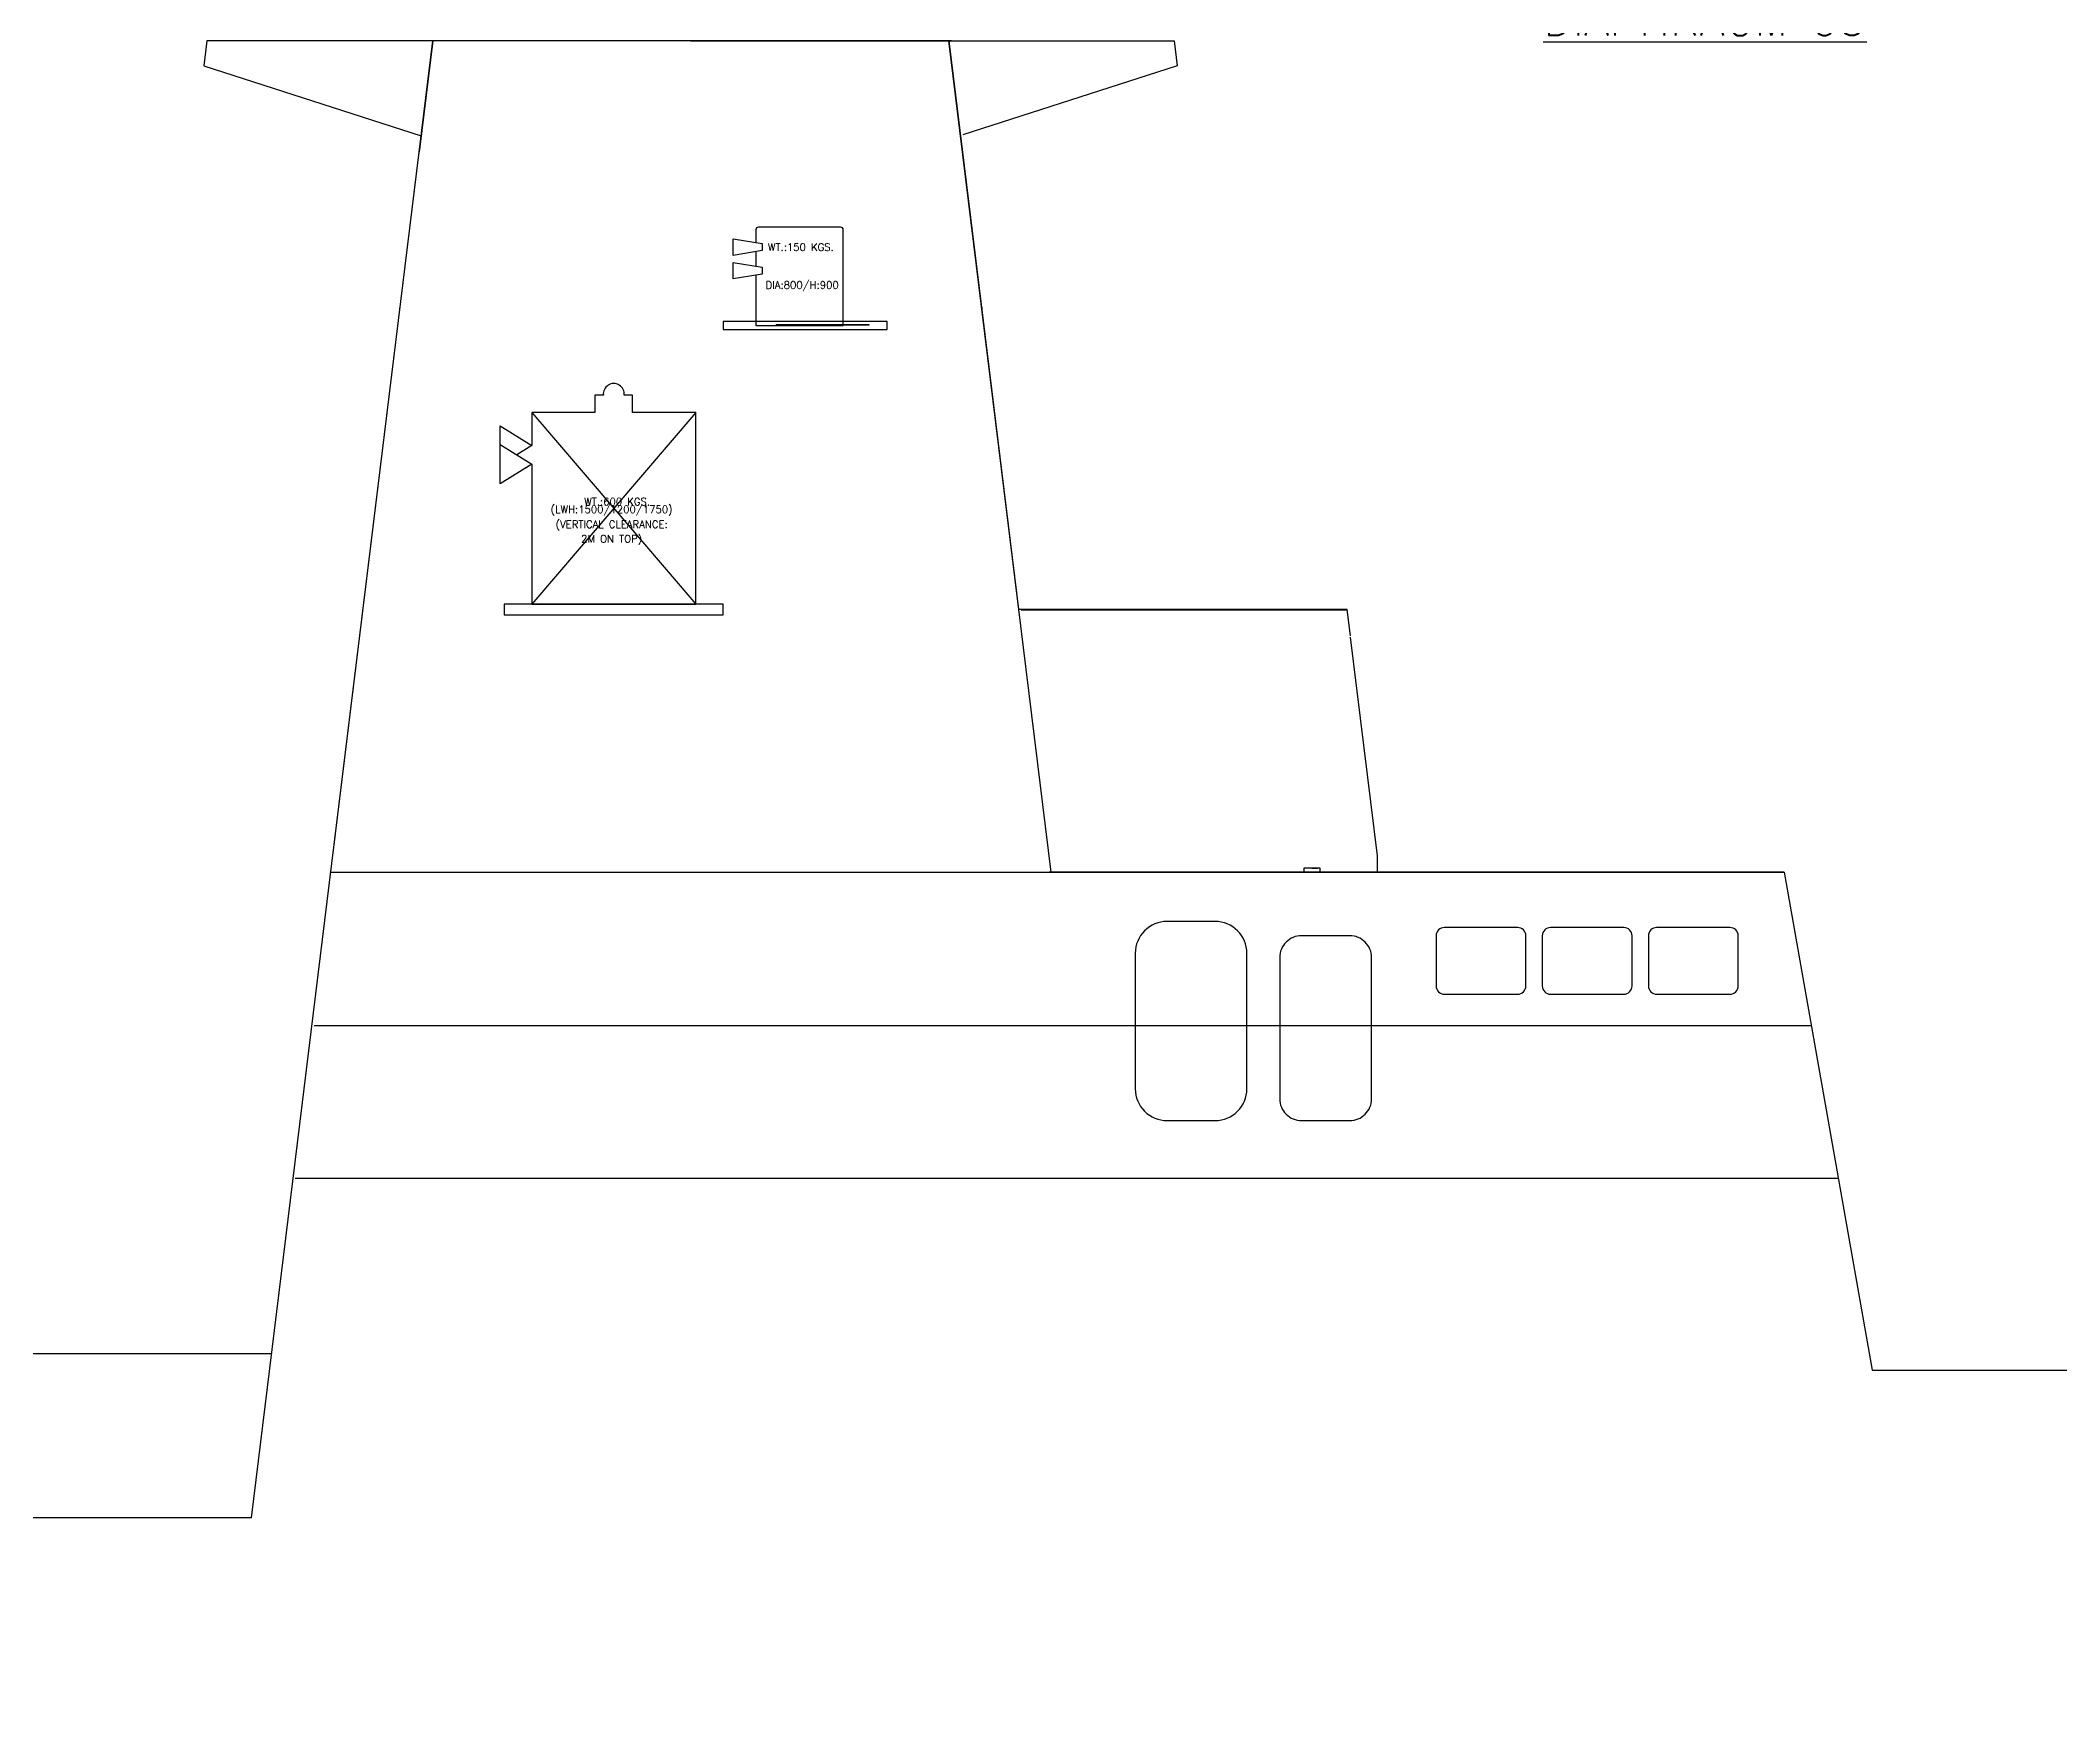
# Model space of a CAD drawing. Header units: inches. Extents: x -439515 to 171412, y -8673 to 415183.
# Drawn here: x 94101 to 110939, y 334233 to 348105 of the extents above; entities that cross this region are included whole.
import ezdxf
from ezdxf.enums import TextEntityAlignment as Align

# ---------------------------------------------------------------- set-up
doc = ezdxf.new("R2010")
doc.units = ezdxf.units.IN
doc.header["$LTSCALE"] = 700
doc.header["$MEASUREMENT"] = 0
for name, pattern in [('DASHED', [0.75, 0.5, -0.25]), ('Dashed_dotted', [34, 24, -5, 0, -5]), ('DOTDASH1', [1600, 1000, -250, 100, -250])]:
    doc.linetypes.add(name, pattern=pattern)
for name, color, linetype in [('-1102', 7, 'Continuous'), ('01', 7, 'Continuous'), ('6001', 7, 'Continuous'), ('8001', 7, 'Continuous'), ('ASTER COMPLEX', 7, 'Continuous'), ('MANHOLES', 160, 'Continuous'), ('PLAT1', 3, 'Continuous'), ('STIF3', 3, 'Continuous'), ('WEAPON TEXT', 7, 'Continuous')]:
    doc.layers.add(name, color=color, linetype=linetype)
doc.styles.add('ROMANS', font='romans')

# ---------------------------------------------------------------- blocks, each defined once
blk = doc.blocks.new('yuio')
at = {"layer": 'ASTER COMPLEX', "color": 3, "linetype": 'Continuous'}
for p, q in [((316294, 68538), (317794, 66788)), ((317794, 68538), (316294, 66788))]:
    blk.add_line(p, q, dxfattribs=at)
blk.add_lwpolyline([(316294, 68067), (316294, 66788), (317794, 66788), (317794, 68538), (317216, 68538), (317216, 68698), (317139, 68698, 1.113515), (316949, 68698), (316871, 68698), (316871, 68538), (316294, 68538), (316294, 68237)], format="xyb", dxfattribs=at)
for points in [[(316006, 67886), (316006, 68418), (316294, 68237), (316158, 68152)], [(316006, 68247), (316294, 68067), (316006, 67886)]]:
    blk.add_lwpolyline(points, dxfattribs=at)
blk = doc.blocks.new('gfghj')
at = {"layer": 'ASTER COMPLEX', "color": 6, "linetype": 'Continuous'}
blk.add_lwpolyline([(317335, 72134), (317335, 71674), (318135, 71674), (318135, 72549, 0.414214), (318110, 72574), (317360, 72574, 0.414214), (317335, 72549), (317335, 72434)], format="xyb", dxfattribs=at)
for points in [[(317129, 72316), (317129, 72468), (317393, 72425), (317393, 72359)], [(317129, 72100), (317129, 72251), (317393, 72208), (317393, 72143)]]:
    blk.add_lwpolyline(points, close=True, dxfattribs=at)
at = {"layer": 'ASTER COMPLEX', "color": 3, "linetype": 'Continuous'}
blk.add_lwpolyline([(317335, 72350), (317335, 72218)], dxfattribs=at)

msp = doc.modelspace()

# ---------------------------------------------------------------- linework, layer by layer
at = {"layer": '-1102', "color": 7, "linetype": 'Dashed_dotted', "lineweight": 25}
for p, q in [((101011.8, 345728.7), (100237.2, 345728.7)), ((108642.6, 341166.8), (102513.1, 341166.8))]:
    msp.add_line(p, q, dxfattribs=at)
at = {"layer": '-1102', "color": 7, "lineweight": 25}
msp.add_line((102513.1, 341166.8), (108642.6, 341166.8), dxfattribs=at)
at = {"color": 7}
for p, q in [((97363.8, 348100.5), (95489.1, 348100.5)), ((92938.9, 337153.9), (96030.9, 337153.9)), ((92938.9, 337153.9), (96030.9, 337153.9))]:
    msp.add_line(p, q, dxfattribs=at)
for p, q in [((95862.6, 335783.3), (97375, 348100.5)), ((99522.1, 348100.5), (102897.9, 348100.5))]:
    msp.add_line(p, q)
at = {"linetype": 'Continuous'}
msp.add_line((102279.8, 343356.1), (105000.1, 343356.1), dxfattribs=at)
at = {"color": 3}
for q in [(104658.9, 341200.6), (104750.1, 341200.6)]:
    msp.add_line((104704.5, 341200.6), q, dxfattribs=at)
at = {"color": 4}
msp.add_line((96383.8, 339887.6), (108868.2, 339887.6), dxfattribs=at)
at = {"color": 7, "linetype": 'DOTDASH1'}
msp.add_line((109093.1, 338611.7), (96226.7, 338611.7), dxfattribs=at)
at = {"color": 0}
msp.add_line((95862.6, 335783.3), (84474.7, 335783.3), dxfattribs=at)
at = {"color": 7}
for points in [[(95489.1, 348100.5), (95463.7, 347893.6), (97277.6, 347307.6)], [(101680.4, 348100.5), (103555.1, 348100.5)], [(103555.1, 348100.5), (103580.5, 347893.6), (101793.5, 347316.3)]]:
    msp.add_lwpolyline(points, dxfattribs=at)
at = {"color": 7, "linetype": 'Continuous'}
for points in [[(99794.7, 345691.9), (101163.3, 345691.9), (101163.3, 345760.3), (99794.7, 345760.3)], [(97969.9, 343312.3), (99794.7, 343312.3), (99794.7, 343403.5), (97969.9, 343403.5)], [(97969.9, 343312.3), (99794.7, 343312.3), (99794.7, 343403.5), (97969.9, 343403.5)]]:
    msp.add_lwpolyline(points, close=True, dxfattribs=at)
msp.add_lwpolyline([(96518.8, 341166.8), (108642.6, 341166.8), (109374.7, 337015.1), (117415, 337015.1), (117586.1, 336376.4), (117964, 334232.8)])
at = {"color": 3}
msp.add_lwpolyline([(104636.1, 341166.4), (104772.9, 341166.4), (104772.9, 341200.6), (104636.1, 341200.6)], close=True, dxfattribs=at)
for points in [[(103231, 339359.9, 0.4142136), (103495.6, 339095.3), (103897, 339095.3, 0.4142136), (104161.6, 339359.9), (104161.6, 340491.3, 0.4142136), (103897, 340755.9), (103495.6, 340755.9, 0.4142136), (103231, 340491.3)], [(104435.3, 339277.8, 0.4142136), (104617.8, 339095.3), (105019.3, 339095.3, 0.4142136), (105201.7, 339277.8), (105201.7, 340454.8, 0.4142136), (105019.3, 340637.3), (104617.8, 340637.3, 0.4142136), (104435.3, 340454.8)], [(105808.5, 340705.7, 0.4142136), (105740, 340637.3), (105740, 340217.6, 0.4142136), (105808.5, 340149.1), (106419.8, 340149.1, 0.4142136), (106488.2, 340217.6), (106488.2, 340637.3, 0.4142136), (106419.8, 340705.7)], [(106693.5, 340705.7, 0.4142136), (106625, 340637.3), (106625, 340217.6, 0.4142136), (106693.5, 340149.1), (107304.8, 340149.1, 0.4142136), (107373.2, 340217.6), (107373.2, 340637.3, 0.4142136), (107304.8, 340705.7)], [(107578.5, 340705.7, 0.4142136), (107510.1, 340637.3), (107510.1, 340217.6, 0.4142136), (107578.5, 340149.1), (108189.8, 340149.1, 0.4142136), (108258.2, 340217.6), (108258.2, 340637.3, 0.4142136), (108189.8, 340705.7)]]:
    msp.add_lwpolyline(points, format="xyb", close=True)
at = {"layer": '01', "color": 4, "linetype": 'ByBlock'}
msp.add_line((95862.6, 335783.3), (95862.6, 335783.3), dxfattribs=at)
at = {"layer": '6001', "color": 7, "lineweight": 0}
for p, q in [((101218.3, 348100.9), (97824.8, 348100.9)), ((96515.7, 341121.2), (96519, 341148.1)), ((102380.8, 341166.8), (96654.4, 341166.8)), ((102513.1, 341166.8), (102403.6, 341166.8))]:
    msp.add_line(p, q, dxfattribs=at)
at = {"layer": '8001', "color": 7, "linetype": 'DASHED', "lineweight": 25}
msp.add_line((96539.4, 341166.8), (96771.5, 341166.8), dxfattribs=at)
at = {"layer": 'MANHOLES', "color": 7}
msp.add_line((101680.4, 348100.5), (97363.8, 348100.5), dxfattribs=at)
at = {"layer": 'PLAT1', "color": 7}
for p, q in [((97261.9, 347194.3), (97373.1, 348100.3)), ((101697.5, 348100.9), (97353.6, 348100.9)), ((97592.1, 348100.9), (97373.2, 348100.9)), ((100984.4, 348100.9), (100209.8, 348100.9)), ((101789.9, 347194.9), (101678.7, 348100.9)), ((101789.9, 347194.9), (101678.7, 348100.9)), ((101790, 347194.9), (101678.7, 348100.9)), ((102260.5, 343361.1), (101789.9, 347194.9)), ((97255.4, 347149.1), (96540.6, 341328.1)), ((101791, 347149.1), (102525.6, 341166.8)), ((97094.1, 345872.6), (97098.6, 345872.1)), ((97094.1, 345872.6), (97098.6, 345872.1)), ((101952.2, 345872.9), (101956.7, 345873.5)), ((101952.2, 345872.9), (101956.7, 345873.5)), ((97081, 345728.7), (97081, 345733.3)), ((100237.2, 345728.7), (100237.2, 345733.3)), ((101011.8, 345733.3), (100237.2, 345733.3)), ((101011.8, 345728.7), (100237.2, 345728.7)), ((100847.7, 345728.7), (100847.7, 345733.3)), ((100847.7, 345728.7), (100847.7, 345733.3)), ((101011.8, 345728.7), (101011.8, 345733.3)), ((101969.9, 345728.7), (101969.9, 345733.3)), ((96929.5, 344532.6), (96934, 344532.1)), ((96929.5, 344532.6), (96934, 344532.1)), ((102225.7, 343644.9), (102230.2, 343645.4)), ((102225.7, 343644.9), (102230.2, 343645.4)), ((96792.4, 343356.6), (96792.4, 343361.1)), ((104998.4, 343356.6), (102265.7, 343356.6)), ((103086.8, 343356.6), (103086.8, 343361.1)), ((103086.8, 343356.6), (103086.8, 343361.1)), ((104209.1, 343356.6), (104209.1, 343361.1)), ((104209.1, 343356.6), (104209.1, 343361.1)), ((105025.1, 343137.6), (104998.2, 343356.6)), ((96655.9, 342304.7), (96660.4, 342304.1)), ((96655.9, 342304.7), (96660.4, 342304.1)), ((96521.3, 341166.8), (96521.3, 341171.4)), ((97038.8, 341166.8), (97045.2, 341166.8)), ((97175.7, 341166.8), (97179.3, 341166.8)), ((98407.4, 341166.8), (98413.8, 341166.8)), ((99776, 341166.8), (99782.4, 341166.8)), ((101144.6, 341166.8), (101150.9, 341166.8)), ((108642.6, 341166.8), (102513.1, 341166.8)), ((103881.7, 341166.8), (103888.1, 341166.8)), ((105250.3, 341166.8), (105257.6, 341166.8)), ((105934.5, 341166.8), (105940, 341166.8)), ((106618.8, 341166.8), (106624.3, 341166.8)), ((107303.1, 341166.8), (107308.6, 341166.8)), ((107987.4, 341166.8), (107994.7, 341166.8))]:
    msp.add_line(p, q, dxfattribs=at)
for points in [[(97373.2, 348100.9), (97373.1, 348100.3), (97261.9, 347194.3), (97255.4, 347149.1)], [(101673.2, 348100.9), (101673.3, 348100.3), (101784.5, 347194.3), (101791, 347149.1)], [(105250.3, 341166.8), (105250.3, 341303.7), (105026.4, 343126.6)]]:
    msp.add_lwpolyline(points, dxfattribs=at)
at = {"layer": 'STIF3', "color": 7}
msp.add_line((108642.6, 341166.8), (102535.9, 341166.8), dxfattribs=at)

# ---------------------------------------------------------------- block references
at = {"layer": 'ASTER COMPLEX', "color": 0, "linetype": 'Continuous', "xscale": 0.9123799999999999, "yscale": 0.9123799999999999, "zscale": 0.9123799999999999}
for name, p in [('gfghj', (-189463.4, 280331.9)), ('yuio', (-190382.2, 282467.3)), ('yuio', (-190382.2, 282467.3))]:
    msp.add_blockref(name, p, dxfattribs=at)

# ---------------------------------------------------------------- texts
at = {"color": 7, "style": 'ROMANS'}
for s, height, p in [('WT.:150 KGS.', 61.586, (100442.5, 346380.3)), ('DIA:800/H:900', 61.586, (100453.6, 346059.9)), ('(LWH:1500/1200/1750)', 61.586, (98864.5, 344189)), ('WT.:600 KGS.', 61.586, (98910.2, 344257.3)), ('(VERTICAL CLEARANCE:', 61.586, (98864.5, 344064)), ('2M ON TOP)', 61.59, (98864.5, 343943.5))]:
    msp.add_text(s, height=height, dxfattribs=at).set_placement(p, align=Align.MIDDLE)
at = {"layer": 'WEAPON TEXT', "style": 'ROMANS'}
msp.add_text('%%UDIAPHRAGM 03', height=273.714, dxfattribs=at).set_placement((109329.8, 348146.2), align=Align.RIGHT)

doc.saveas('drawing.dxf')
